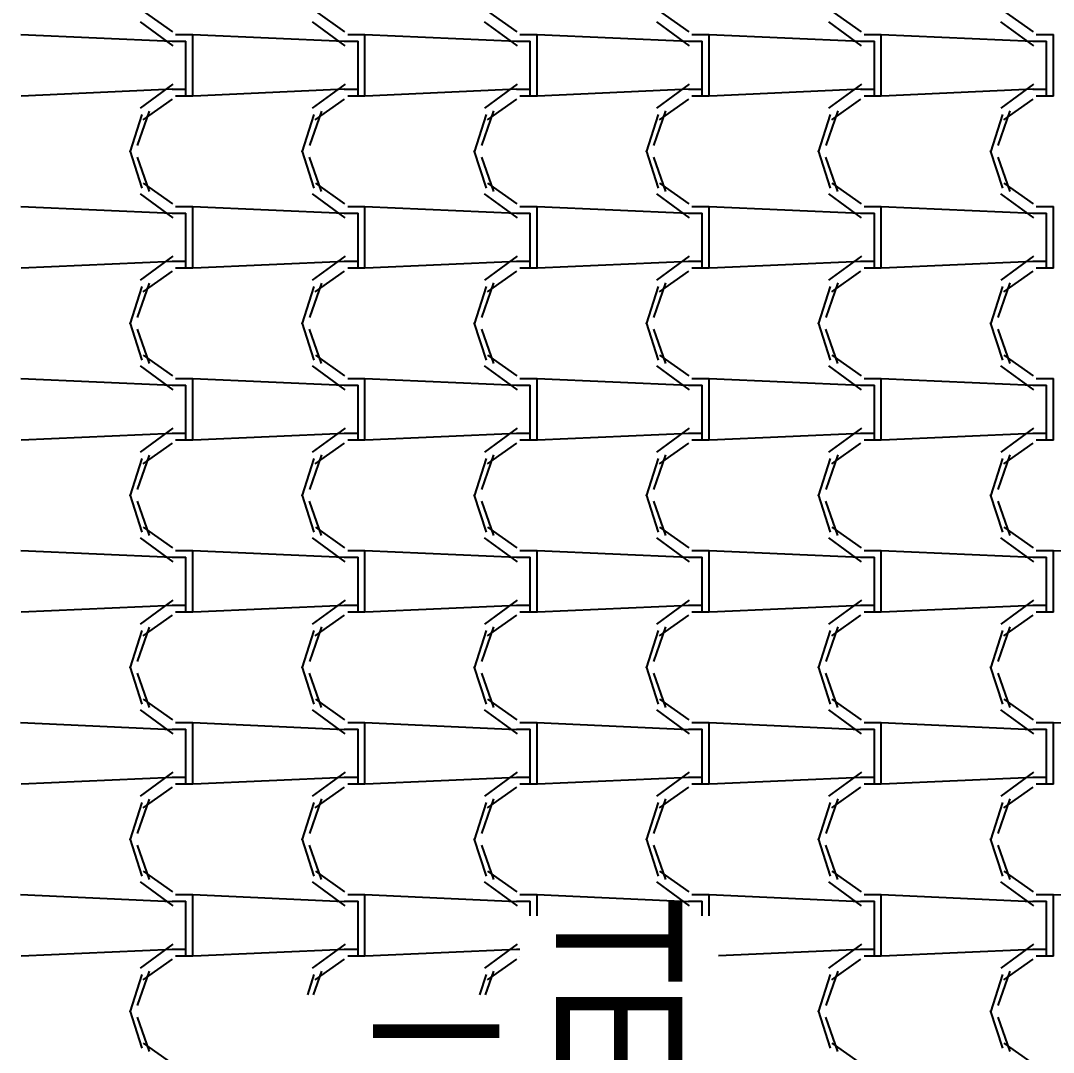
# Model space of a CAD drawing. Header units: millimetres. Extents: x -336 to -33, y -135 to 770.
# Drawn here: x -176.752 to -174.952, y 739.813 to 741.612 of the extents above; entities that cross this region are included whole.
import ezdxf
from ezdxf.enums import TextEntityAlignment as Align

# ---------------------------------------------------------------- set-up
doc = ezdxf.new("R2010")
doc.units = ezdxf.units.MM
doc.header["$LTSCALE"] = 50
doc.header["$MEASUREMENT"] = 0
doc.layers.add('-HIDRO', color=8, linetype='CONTINUOUS')
doc.layers.add('E-txt-g', color=3, linetype='CONTINUOUS')
doc.layers.add('E-Txt-W', color=7, linetype='CONTINUOUS', lineweight=20)
doc.styles.add('F2', font='swissc.ttf')
doc.styles.add('REG60', font='romans.shx', dxfattribs={"width": 0.8, "height": 0.15})
doc.styles.add('REG80', font='romans.shx', dxfattribs={"width": 0.8, "height": 0.2})

# ---------------------------------------------------------------- blocks, each defined once
blk = doc.blocks.new('TXT-AMB75')
at = {"layer": 'E-txt-g', "style": 'REG80', "width": 0.8, "flags": 8}
blk.add_attdef('TXT', text='', height=0.2, dxfattribs=at).set_placement((0.0055, 0.2964), align=Align.CENTER)
at = {"layer": 'E-Txt-W', "style": 'REG60', "width": 0.8, "flags": 8}
blk.add_attdef('TXT', text='', height=0.15, dxfattribs=at).set_placement((0.0055, 0.0271), align=Align.CENTER)

msp = doc.modelspace()

# ---------------------------------------------------------------- linework, layer by layer
at = {"layer": '-HIDRO', "linetype": 'Continuous'}
for p, q in [((-176.538, 741.6291), (-176.487, 741.5931)), ((-176.238, 741.6291), (-176.187, 741.5931)), ((-175.938, 741.6291), (-175.887, 741.5931)), ((-175.638, 741.6291), (-175.587, 741.5931)), ((-175.338, 741.6291), (-175.287, 741.5931)), ((-175.038, 741.6291), (-174.987, 741.5931)), ((-176.5436, 741.6103), (-176.4866, 741.5683)), ((-176.2436, 741.6103), (-176.1866, 741.5683)), ((-175.9436, 741.6103), (-175.8866, 741.5683)), ((-175.6436, 741.6103), (-175.5866, 741.5683)), ((-175.3436, 741.6103), (-175.2866, 741.5683)), ((-175.0436, 741.6103), (-174.9866, 741.5683)), ((-176.4877, 741.5758), (-176.7517, 741.5878)), ((-176.4817, 741.5885), (-176.4517, 741.5885)), ((-176.4517, 741.4925), (-176.4517, 741.5885)), ((-176.1877, 741.5758), (-176.4517, 741.5878)), ((-176.1817, 741.5885), (-176.1517, 741.5885)), ((-176.1517, 741.4925), (-176.1517, 741.5885)), ((-175.8877, 741.5758), (-176.1517, 741.5878)), ((-175.8817, 741.5885), (-175.8517, 741.5885)), ((-175.8517, 741.4925), (-175.8517, 741.5885)), ((-175.5877, 741.5758), (-175.8517, 741.5878)), ((-175.5817, 741.5885), (-175.5517, 741.5885)), ((-175.5517, 741.4925), (-175.5517, 741.5885)), ((-175.2877, 741.5758), (-175.5517, 741.5878)), ((-175.2817, 741.5885), (-175.2517, 741.5885)), ((-175.2517, 741.4925), (-175.2517, 741.5885)), ((-174.9877, 741.5758), (-175.2517, 741.5878)), ((-174.9817, 741.5885), (-174.9517, 741.5885)), ((-174.9517, 741.4925), (-174.9517, 741.5885)), ((-176.4877, 741.5765), (-176.4637, 741.5765)), ((-176.4637, 741.4925), (-176.4637, 741.5765)), ((-176.1877, 741.5765), (-176.1637, 741.5765)), ((-176.1637, 741.4925), (-176.1637, 741.5765)), ((-175.8877, 741.5765), (-175.8637, 741.5765)), ((-175.8637, 741.4925), (-175.8637, 741.5765)), ((-175.5877, 741.5765), (-175.5637, 741.5765)), ((-175.5637, 741.4925), (-175.5637, 741.5765)), ((-175.2877, 741.5765), (-175.2637, 741.5765)), ((-175.2637, 741.4925), (-175.2637, 741.5765)), ((-174.9877, 741.5765), (-174.9637, 741.5765)), ((-174.9637, 741.4925), (-174.9637, 741.5765)), ((-176.4867, 741.4926), (-176.7507, 741.4806)), ((-176.4864, 741.5017), (-176.5434, 741.4597)), ((-176.4637, 741.4925), (-176.4877, 741.4925)), ((-176.4637, 741.4805), (-176.4637, 741.4925)), ((-176.4517, 741.4805), (-176.4517, 741.4925)), ((-176.1867, 741.4926), (-176.4507, 741.4806)), ((-176.1864, 741.5017), (-176.2434, 741.4597)), ((-176.1637, 741.4925), (-176.1877, 741.4925)), ((-176.1637, 741.4805), (-176.1637, 741.4925)), ((-176.1517, 741.4805), (-176.1517, 741.4925)), ((-175.8867, 741.4926), (-176.1507, 741.4806)), ((-175.8864, 741.5017), (-175.9434, 741.4597)), ((-175.8637, 741.4925), (-175.8877, 741.4925)), ((-175.8637, 741.4805), (-175.8637, 741.4925)), ((-175.8517, 741.4805), (-175.8517, 741.4925)), ((-175.5867, 741.4926), (-175.8507, 741.4806)), ((-175.5864, 741.5017), (-175.6434, 741.4597)), ((-175.5637, 741.4925), (-175.5877, 741.4925)), ((-175.5637, 741.4805), (-175.5637, 741.4925)), ((-175.5517, 741.4805), (-175.5517, 741.4925)), ((-175.2867, 741.4926), (-175.5507, 741.4806)), ((-175.2864, 741.5017), (-175.3434, 741.4597)), ((-175.2637, 741.4925), (-175.2877, 741.4925)), ((-175.2637, 741.4805), (-175.2637, 741.4925)), ((-175.2517, 741.4805), (-175.2517, 741.4925)), ((-174.9867, 741.4926), (-175.2507, 741.4806)), ((-174.9864, 741.5017), (-175.0433, 741.4597)), ((-174.9637, 741.4925), (-174.9877, 741.4925)), ((-174.9637, 741.4805), (-174.9637, 741.4925)), ((-174.9517, 741.4805), (-174.9517, 741.4925)), ((-176.4877, 741.4753), (-176.5387, 741.4393)), ((-176.4517, 741.4805), (-176.4817, 741.4805)), ((-176.1877, 741.4753), (-176.2387, 741.4393)), ((-176.1517, 741.4805), (-176.1817, 741.4805)), ((-175.8877, 741.4753), (-175.9387, 741.4393)), ((-175.8517, 741.4805), (-175.8817, 741.4805)), ((-175.5877, 741.4753), (-175.6387, 741.4393)), ((-175.5517, 741.4805), (-175.5817, 741.4805)), ((-175.2877, 741.4753), (-175.3387, 741.4393)), ((-175.2517, 741.4805), (-175.2817, 741.4805)), ((-174.9877, 741.4753), (-175.0387, 741.4393)), ((-174.9517, 741.4805), (-174.9817, 741.4805)), ((-176.5405, 741.4489), (-176.5615, 741.3829)), ((-176.5275, 741.4548), (-176.5485, 741.3948)), ((-176.2405, 741.4489), (-176.2615, 741.3829)), ((-176.2275, 741.4548), (-176.2485, 741.3948)), ((-175.9405, 741.4489), (-175.9615, 741.3829)), ((-175.9275, 741.4549), (-175.9485, 741.3949)), ((-175.6405, 741.4489), (-175.6615, 741.3829)), ((-175.6275, 741.4549), (-175.6485, 741.3949)), ((-175.3405, 741.4489), (-175.3615, 741.3829)), ((-175.3275, 741.4549), (-175.3485, 741.3949)), ((-175.0405, 741.4489), (-175.0615, 741.3829)), ((-175.0275, 741.4549), (-175.0485, 741.3949)), ((-176.5616, 741.3861), (-176.5406, 741.3201)), ((-176.2616, 741.3861), (-176.2406, 741.3201)), ((-175.9616, 741.3861), (-175.9406, 741.3201)), ((-175.6616, 741.3861), (-175.6406, 741.3201)), ((-175.3616, 741.3861), (-175.3406, 741.3201)), ((-175.0616, 741.3861), (-175.0406, 741.3201)), ((-176.5487, 741.3745), (-176.5277, 741.3145)), ((-176.2487, 741.3745), (-176.2277, 741.3145)), ((-175.9487, 741.3745), (-175.9277, 741.3145)), ((-175.6487, 741.3745), (-175.6277, 741.3145)), ((-175.3487, 741.3745), (-175.3277, 741.3145)), ((-175.0487, 741.3745), (-175.0277, 741.3145)), ((-176.538, 741.3291), (-176.487, 741.2931)), ((-176.238, 741.3291), (-176.187, 741.2931)), ((-175.938, 741.3291), (-175.887, 741.2931)), ((-175.638, 741.3291), (-175.587, 741.2931)), ((-175.338, 741.3291), (-175.287, 741.2931)), ((-175.038, 741.3291), (-174.987, 741.2931)), ((-176.5436, 741.3103), (-176.4866, 741.2683)), ((-176.2436, 741.3103), (-176.1866, 741.2683)), ((-175.9436, 741.3103), (-175.8866, 741.2683)), ((-175.6436, 741.3103), (-175.5866, 741.2683)), ((-175.3436, 741.3103), (-175.2866, 741.2683)), ((-175.0436, 741.3103), (-174.9866, 741.2683)), ((-176.4877, 741.2758), (-176.7517, 741.2878)), ((-176.4877, 741.2765), (-176.4637, 741.2765)), ((-176.4817, 741.2885), (-176.4517, 741.2885)), ((-176.4637, 741.1925), (-176.4637, 741.2765)), ((-176.4517, 741.1925), (-176.4517, 741.2885)), ((-176.1877, 741.2758), (-176.4517, 741.2878)), ((-176.1877, 741.2765), (-176.1637, 741.2765)), ((-176.1817, 741.2885), (-176.1517, 741.2885)), ((-176.1637, 741.1925), (-176.1637, 741.2765)), ((-176.1517, 741.1925), (-176.1517, 741.2885)), ((-175.8877, 741.2758), (-176.1517, 741.2878)), ((-175.8877, 741.2765), (-175.8637, 741.2765)), ((-175.8817, 741.2885), (-175.8517, 741.2885)), ((-175.8637, 741.1925), (-175.8637, 741.2765)), ((-175.8517, 741.1925), (-175.8517, 741.2885)), ((-175.5877, 741.2758), (-175.8517, 741.2878)), ((-175.5877, 741.2765), (-175.5637, 741.2765)), ((-175.5817, 741.2885), (-175.5517, 741.2885)), ((-175.5637, 741.1925), (-175.5637, 741.2765)), ((-175.5517, 741.1925), (-175.5517, 741.2885)), ((-175.2877, 741.2758), (-175.5517, 741.2878)), ((-175.2877, 741.2765), (-175.2637, 741.2765)), ((-175.2817, 741.2885), (-175.2517, 741.2885)), ((-175.2637, 741.1925), (-175.2637, 741.2765)), ((-175.2517, 741.1925), (-175.2517, 741.2885)), ((-174.9877, 741.2758), (-175.2517, 741.2878)), ((-174.9877, 741.2765), (-174.9637, 741.2765)), ((-174.9817, 741.2885), (-174.9517, 741.2885)), ((-174.9637, 741.1925), (-174.9637, 741.2765)), ((-174.9517, 741.1925), (-174.9517, 741.2885)), ((-176.4867, 741.1926), (-176.7507, 741.1806)), ((-176.4864, 741.2017), (-176.5434, 741.1597)), ((-176.4637, 741.1925), (-176.4877, 741.1925)), ((-176.4637, 741.1805), (-176.4637, 741.1925)), ((-176.4517, 741.1805), (-176.4517, 741.1925)), ((-176.1867, 741.1926), (-176.4507, 741.1806)), ((-176.1864, 741.2017), (-176.2434, 741.1597)), ((-176.1637, 741.1925), (-176.1877, 741.1925)), ((-176.1637, 741.1805), (-176.1637, 741.1925)), ((-176.1517, 741.1805), (-176.1517, 741.1925)), ((-175.8867, 741.1926), (-176.1507, 741.1806)), ((-175.8864, 741.2017), (-175.9434, 741.1597)), ((-175.8637, 741.1925), (-175.8877, 741.1925)), ((-175.8637, 741.1805), (-175.8637, 741.1925)), ((-175.8517, 741.1805), (-175.8517, 741.1925)), ((-175.5867, 741.1926), (-175.8507, 741.1806)), ((-175.5864, 741.2017), (-175.6434, 741.1597)), ((-175.5637, 741.1925), (-175.5877, 741.1925)), ((-175.5637, 741.1805), (-175.5637, 741.1925)), ((-175.5517, 741.1805), (-175.5517, 741.1925)), ((-175.2867, 741.1926), (-175.5507, 741.1806)), ((-175.2864, 741.2017), (-175.3434, 741.1597)), ((-175.2637, 741.1925), (-175.2877, 741.1925)), ((-175.2637, 741.1805), (-175.2637, 741.1925)), ((-175.2517, 741.1805), (-175.2517, 741.1925)), ((-174.9867, 741.1926), (-175.2507, 741.1806)), ((-174.9864, 741.2017), (-175.0433, 741.1597)), ((-174.9637, 741.1925), (-174.9877, 741.1925)), ((-174.9637, 741.1805), (-174.9637, 741.1925)), ((-174.9517, 741.1805), (-174.9517, 741.1925)), ((-176.4877, 741.1753), (-176.5387, 741.1393)), ((-176.4517, 741.1805), (-176.4817, 741.1805)), ((-176.1877, 741.1753), (-176.2387, 741.1393)), ((-176.1517, 741.1805), (-176.1817, 741.1805)), ((-175.8877, 741.1753), (-175.9387, 741.1393)), ((-175.8517, 741.1805), (-175.8817, 741.1805)), ((-175.5877, 741.1753), (-175.6387, 741.1393)), ((-175.5517, 741.1805), (-175.5817, 741.1805)), ((-175.2877, 741.1753), (-175.3387, 741.1393)), ((-175.2517, 741.1805), (-175.2817, 741.1805)), ((-174.9877, 741.1753), (-175.0387, 741.1393)), ((-174.9517, 741.1805), (-174.9817, 741.1805)), ((-176.5275, 741.1548), (-176.5485, 741.0948)), ((-176.2275, 741.1548), (-176.2485, 741.0948)), ((-175.9275, 741.1549), (-175.9485, 741.0949)), ((-175.6275, 741.1549), (-175.6485, 741.0949)), ((-175.3275, 741.1549), (-175.3485, 741.0949)), ((-175.0275, 741.1549), (-175.0485, 741.0949)), ((-176.5405, 741.1489), (-176.5615, 741.0829)), ((-176.2405, 741.1489), (-176.2615, 741.0829)), ((-175.9405, 741.1489), (-175.9615, 741.0829)), ((-175.6405, 741.1489), (-175.6615, 741.0829)), ((-175.3405, 741.1489), (-175.3615, 741.0829)), ((-175.0405, 741.1489), (-175.0615, 741.0829)), ((-176.5616, 741.0861), (-176.5406, 741.0201)), ((-176.2616, 741.0861), (-176.2406, 741.0201)), ((-175.9616, 741.0861), (-175.9406, 741.0201)), ((-175.6616, 741.0861), (-175.6406, 741.0201)), ((-175.3616, 741.0861), (-175.3406, 741.0201)), ((-175.0616, 741.0861), (-175.0406, 741.0201)), ((-176.5487, 741.0745), (-176.5277, 741.0145)), ((-176.2487, 741.0745), (-176.2277, 741.0145)), ((-175.9487, 741.0745), (-175.9277, 741.0145)), ((-175.6487, 741.0745), (-175.6277, 741.0145)), ((-175.3487, 741.0745), (-175.3277, 741.0145)), ((-175.0487, 741.0745), (-175.0277, 741.0145)), ((-176.538, 741.0291), (-176.487, 740.9931)), ((-176.238, 741.0291), (-176.187, 740.9931)), ((-175.938, 741.0291), (-175.887, 740.9931)), ((-175.638, 741.0291), (-175.587, 740.9931)), ((-175.338, 741.0291), (-175.287, 740.9931)), ((-175.038, 741.0291), (-174.987, 740.9931)), ((-176.5436, 741.0103), (-176.4866, 740.9683)), ((-176.2436, 741.0103), (-176.1866, 740.9683)), ((-175.9436, 741.0103), (-175.8866, 740.9683)), ((-175.6436, 741.0103), (-175.5866, 740.9683)), ((-175.3436, 741.0103), (-175.2866, 740.9683)), ((-175.0436, 741.0103), (-174.9866, 740.9683)), ((-176.4817, 740.9885), (-176.4517, 740.9885)), ((-176.4517, 740.8925), (-176.4517, 740.9885)), ((-176.1817, 740.9885), (-176.1517, 740.9885)), ((-176.1517, 740.8925), (-176.1517, 740.9885)), ((-175.8817, 740.9885), (-175.8517, 740.9885)), ((-175.8517, 740.8925), (-175.8517, 740.9885)), ((-175.5817, 740.9885), (-175.5517, 740.9885)), ((-175.5517, 740.8925), (-175.5517, 740.9885)), ((-175.2817, 740.9885), (-175.2517, 740.9885)), ((-175.2517, 740.8925), (-175.2517, 740.9885)), ((-174.9817, 740.9885), (-174.9517, 740.9885)), ((-174.9517, 740.8925), (-174.9517, 740.9885)), ((-176.4877, 740.9758), (-176.7517, 740.9878)), ((-176.4877, 740.9765), (-176.4637, 740.9765)), ((-176.4637, 740.8925), (-176.4637, 740.9765)), ((-176.1877, 740.9758), (-176.4517, 740.9878)), ((-176.1877, 740.9765), (-176.1637, 740.9765)), ((-176.1637, 740.8925), (-176.1637, 740.9765)), ((-175.8877, 740.9758), (-176.1517, 740.9878)), ((-175.8877, 740.9765), (-175.8637, 740.9765)), ((-175.8637, 740.8925), (-175.8637, 740.9765)), ((-175.5877, 740.9758), (-175.8517, 740.9878)), ((-175.5877, 740.9765), (-175.5637, 740.9765)), ((-175.5637, 740.8925), (-175.5637, 740.9765)), ((-175.2877, 740.9758), (-175.5517, 740.9878)), ((-175.2877, 740.9765), (-175.2637, 740.9765)), ((-175.2637, 740.8925), (-175.2637, 740.9765)), ((-174.9877, 740.9758), (-175.2517, 740.9878)), ((-174.9877, 740.9765), (-174.9637, 740.9765)), ((-174.9637, 740.8925), (-174.9637, 740.9765)), ((-176.4864, 740.9017), (-176.5434, 740.8597)), ((-176.1864, 740.9017), (-176.2434, 740.8597)), ((-175.8864, 740.9017), (-175.9434, 740.8597)), ((-175.5864, 740.9017), (-175.6434, 740.8597)), ((-175.2864, 740.9017), (-175.3434, 740.8597)), ((-174.9864, 740.9017), (-175.0433, 740.8597)), ((-176.4867, 740.8926), (-176.7507, 740.8806)), ((-176.4637, 740.8925), (-176.4877, 740.8925)), ((-176.4517, 740.8805), (-176.4817, 740.8805)), ((-176.4637, 740.8805), (-176.4637, 740.8925)), ((-176.4517, 740.8805), (-176.4517, 740.8925)), ((-176.1867, 740.8926), (-176.4507, 740.8806)), ((-176.1637, 740.8925), (-176.1877, 740.8925)), ((-176.1517, 740.8805), (-176.1817, 740.8805)), ((-176.1637, 740.8805), (-176.1637, 740.8925)), ((-176.1517, 740.8805), (-176.1517, 740.8925)), ((-175.8867, 740.8926), (-176.1507, 740.8806)), ((-175.8637, 740.8925), (-175.8877, 740.8925)), ((-175.8517, 740.8805), (-175.8817, 740.8805)), ((-175.8637, 740.8805), (-175.8637, 740.8925)), ((-175.8517, 740.8805), (-175.8517, 740.8925)), ((-175.5867, 740.8926), (-175.8507, 740.8806)), ((-175.5637, 740.8925), (-175.5877, 740.8925)), ((-175.5517, 740.8805), (-175.5817, 740.8805)), ((-175.5637, 740.8805), (-175.5637, 740.8925)), ((-175.5517, 740.8805), (-175.5517, 740.8925)), ((-175.2867, 740.8926), (-175.5507, 740.8806)), ((-175.2637, 740.8925), (-175.2877, 740.8925)), ((-175.2517, 740.8805), (-175.2817, 740.8805)), ((-175.2637, 740.8805), (-175.2637, 740.8925)), ((-175.2517, 740.8805), (-175.2517, 740.8925)), ((-174.9867, 740.8926), (-175.2507, 740.8806)), ((-174.9637, 740.8925), (-174.9877, 740.8925)), ((-174.9517, 740.8805), (-174.9817, 740.8805)), ((-174.9637, 740.8805), (-174.9637, 740.8925)), ((-174.9517, 740.8805), (-174.9517, 740.8925)), ((-176.4877, 740.8753), (-176.5387, 740.8393)), ((-176.1877, 740.8753), (-176.2387, 740.8393)), ((-175.8877, 740.8753), (-175.9387, 740.8393)), ((-175.5877, 740.8753), (-175.6387, 740.8393)), ((-175.2877, 740.8753), (-175.3387, 740.8393)), ((-174.9877, 740.8753), (-175.0387, 740.8393)), ((-176.5405, 740.8489), (-176.5615, 740.7829)), ((-176.5275, 740.8548), (-176.5485, 740.7948)), ((-176.2405, 740.8489), (-176.2615, 740.7829)), ((-176.2275, 740.8549), (-176.2485, 740.7949)), ((-175.9405, 740.8489), (-175.9615, 740.7829)), ((-175.9275, 740.8549), (-175.9485, 740.7949)), ((-175.6405, 740.8489), (-175.6615, 740.7829)), ((-175.6275, 740.8549), (-175.6485, 740.7949)), ((-175.3405, 740.8489), (-175.3615, 740.7829)), ((-175.3275, 740.8549), (-175.3485, 740.7949)), ((-175.0405, 740.8489), (-175.0615, 740.7829)), ((-175.0275, 740.8549), (-175.0485, 740.7949)), ((-176.5616, 740.7861), (-176.5406, 740.7201)), ((-176.5487, 740.7745), (-176.5277, 740.7145)), ((-176.2616, 740.7861), (-176.2406, 740.7201)), ((-176.2487, 740.7745), (-176.2277, 740.7145)), ((-175.9616, 740.7861), (-175.9406, 740.7201)), ((-175.9487, 740.7745), (-175.9277, 740.7145)), ((-175.6616, 740.7861), (-175.6406, 740.7201)), ((-175.6487, 740.7745), (-175.6277, 740.7145)), ((-175.3616, 740.7861), (-175.3406, 740.7201)), ((-175.3487, 740.7745), (-175.3277, 740.7145)), ((-175.0616, 740.7861), (-175.0406, 740.7201)), ((-175.0487, 740.7745), (-175.0277, 740.7145)), ((-176.538, 740.7291), (-176.487, 740.6931)), ((-176.238, 740.7291), (-176.187, 740.6931)), ((-175.938, 740.7291), (-175.887, 740.6931)), ((-175.638, 740.7291), (-175.587, 740.6931)), ((-175.338, 740.7291), (-175.287, 740.6931)), ((-175.038, 740.7291), (-174.987, 740.6931)), ((-176.5436, 740.7103), (-176.4866, 740.6683)), ((-176.2436, 740.7103), (-176.1866, 740.6683)), ((-175.9436, 740.7103), (-175.8866, 740.6683)), ((-175.6436, 740.7103), (-175.5866, 740.6683)), ((-175.3436, 740.7103), (-175.2866, 740.6683)), ((-175.0436, 740.7103), (-174.9866, 740.6683)), ((-176.4877, 740.6758), (-176.7517, 740.6878)), ((-176.4817, 740.6885), (-176.4517, 740.6885)), ((-176.4517, 740.5925), (-176.4517, 740.6885)), ((-176.1877, 740.6758), (-176.4517, 740.6878)), ((-176.1817, 740.6885), (-176.1517, 740.6885)), ((-176.1517, 740.5925), (-176.1517, 740.6885)), ((-175.8877, 740.6758), (-176.1517, 740.6878)), ((-175.8817, 740.6885), (-175.8517, 740.6885)), ((-175.8517, 740.5925), (-175.8517, 740.6885)), ((-175.5877, 740.6758), (-175.8517, 740.6878)), ((-175.5817, 740.6885), (-175.5517, 740.6885)), ((-175.5517, 740.5925), (-175.5517, 740.6885)), ((-175.2877, 740.6758), (-175.5517, 740.6878)), ((-175.2817, 740.6885), (-175.2517, 740.6885)), ((-175.2517, 740.5925), (-175.2517, 740.6885)), ((-174.9877, 740.6758), (-175.2517, 740.6878)), ((-174.9817, 740.6885), (-174.9517, 740.6885)), ((-174.9517, 740.5925), (-174.9517, 740.6885)), ((-174.6877, 740.6758), (-174.9517, 740.6878)), ((-176.4877, 740.6765), (-176.4637, 740.6765)), ((-176.4637, 740.5925), (-176.4637, 740.6765)), ((-176.1877, 740.6765), (-176.1637, 740.6765)), ((-176.1637, 740.5925), (-176.1637, 740.6765)), ((-175.8877, 740.6765), (-175.8637, 740.6765)), ((-175.8637, 740.5925), (-175.8637, 740.6765)), ((-175.5877, 740.6765), (-175.5637, 740.6765)), ((-175.5637, 740.5925), (-175.5637, 740.6765)), ((-175.2877, 740.6765), (-175.2637, 740.6765)), ((-175.2637, 740.5925), (-175.2637, 740.6765)), ((-174.9877, 740.6765), (-174.9637, 740.6765)), ((-174.9637, 740.5925), (-174.9637, 740.6765)), ((-176.4867, 740.5926), (-176.7507, 740.5806)), ((-176.4864, 740.6017), (-176.5434, 740.5597)), ((-176.4637, 740.5925), (-176.4877, 740.5925)), ((-176.4637, 740.5805), (-176.4637, 740.5925)), ((-176.4517, 740.5805), (-176.4517, 740.5925)), ((-176.1867, 740.5926), (-176.4507, 740.5806)), ((-176.1864, 740.6017), (-176.2434, 740.5597)), ((-176.1637, 740.5925), (-176.1877, 740.5925)), ((-176.1637, 740.5805), (-176.1637, 740.5925)), ((-176.1517, 740.5805), (-176.1517, 740.5925)), ((-175.8867, 740.5926), (-176.1507, 740.5806)), ((-175.8864, 740.6017), (-175.9434, 740.5597)), ((-175.8637, 740.5925), (-175.8877, 740.5925)), ((-175.8637, 740.5805), (-175.8637, 740.5925)), ((-175.8517, 740.5805), (-175.8517, 740.5925)), ((-175.5867, 740.5926), (-175.8507, 740.5806)), ((-175.5864, 740.6017), (-175.6434, 740.5597)), ((-175.5637, 740.5925), (-175.5877, 740.5925)), ((-175.5637, 740.5805), (-175.5637, 740.5925)), ((-175.5517, 740.5805), (-175.5517, 740.5925)), ((-175.2867, 740.5926), (-175.5507, 740.5806)), ((-175.2864, 740.6017), (-175.3434, 740.5597)), ((-175.2637, 740.5925), (-175.2877, 740.5925)), ((-175.2637, 740.5805), (-175.2637, 740.5925)), ((-175.2517, 740.5805), (-175.2517, 740.5925)), ((-174.9867, 740.5926), (-175.2507, 740.5806)), ((-174.9864, 740.6017), (-175.0433, 740.5597)), ((-174.9637, 740.5925), (-174.9877, 740.5925)), ((-174.9637, 740.5805), (-174.9637, 740.5925)), ((-174.9517, 740.5805), (-174.9517, 740.5925)), ((-176.4877, 740.5753), (-176.5387, 740.5393)), ((-176.4517, 740.5805), (-176.4817, 740.5805)), ((-176.1877, 740.5753), (-176.2387, 740.5393)), ((-176.1517, 740.5805), (-176.1817, 740.5805)), ((-175.8877, 740.5753), (-175.9387, 740.5393)), ((-175.8517, 740.5805), (-175.8817, 740.5805)), ((-175.5877, 740.5753), (-175.6387, 740.5393)), ((-175.5517, 740.5805), (-175.5817, 740.5805)), ((-175.2877, 740.5753), (-175.3387, 740.5393)), ((-175.2517, 740.5805), (-175.2817, 740.5805)), ((-174.9877, 740.5753), (-175.0387, 740.5393)), ((-174.9517, 740.5805), (-174.9817, 740.5805)), ((-176.5405, 740.5489), (-176.5615, 740.4829)), ((-176.5275, 740.5548), (-176.5485, 740.4948)), ((-176.2405, 740.5489), (-176.2615, 740.4829)), ((-176.2275, 740.5549), (-176.2485, 740.4949)), ((-175.9405, 740.5489), (-175.9615, 740.4829)), ((-175.9275, 740.5549), (-175.9485, 740.4949)), ((-175.6405, 740.5489), (-175.6615, 740.4829)), ((-175.6275, 740.5549), (-175.6485, 740.4949)), ((-175.3405, 740.5489), (-175.3615, 740.4829)), ((-175.3275, 740.5549), (-175.3485, 740.4949)), ((-175.0405, 740.5489), (-175.0615, 740.4829)), ((-175.0275, 740.5549), (-175.0485, 740.4949)), ((-176.5616, 740.4861), (-176.5406, 740.4201)), ((-176.2616, 740.4861), (-176.2406, 740.4201)), ((-175.9616, 740.4861), (-175.9406, 740.4201)), ((-175.6616, 740.4861), (-175.6406, 740.4201)), ((-175.3616, 740.4861), (-175.3406, 740.4201)), ((-175.0616, 740.4861), (-175.0406, 740.4201)), ((-176.5487, 740.4745), (-176.5277, 740.4145)), ((-176.2487, 740.4745), (-176.2277, 740.4145)), ((-175.9487, 740.4745), (-175.9277, 740.4145)), ((-175.6487, 740.4745), (-175.6277, 740.4145)), ((-175.3487, 740.4745), (-175.3277, 740.4145)), ((-175.0487, 740.4745), (-175.0277, 740.4145)), ((-176.538, 740.4291), (-176.487, 740.3931)), ((-176.238, 740.4291), (-176.187, 740.3931)), ((-175.938, 740.4291), (-175.887, 740.3931)), ((-175.638, 740.4291), (-175.587, 740.3931)), ((-175.338, 740.4291), (-175.287, 740.3931)), ((-175.038, 740.4291), (-174.987, 740.3931)), ((-176.5436, 740.4103), (-176.4866, 740.3683)), ((-176.2436, 740.4103), (-176.1866, 740.3683)), ((-175.9436, 740.4103), (-175.8866, 740.3683)), ((-175.6436, 740.4103), (-175.5866, 740.3683)), ((-175.3436, 740.4103), (-175.2866, 740.3683)), ((-175.0436, 740.4103), (-174.9866, 740.3683)), ((-176.4878, 740.3758), (-176.7518, 740.3878)), ((-176.4877, 740.3765), (-176.4637, 740.3765)), ((-176.4817, 740.3885), (-176.4517, 740.3885)), ((-176.4637, 740.2925), (-176.4637, 740.3765)), ((-176.1878, 740.3758), (-176.4518, 740.3878)), ((-176.4517, 740.2925), (-176.4517, 740.3885)), ((-176.1877, 740.3765), (-176.1637, 740.3765)), ((-176.1817, 740.3885), (-176.1517, 740.3885)), ((-176.1637, 740.2925), (-176.1637, 740.3765)), ((-175.8878, 740.3758), (-176.1518, 740.3878)), ((-176.1517, 740.2925), (-176.1517, 740.3885)), ((-175.8877, 740.3765), (-175.8637, 740.3765)), ((-175.8817, 740.3885), (-175.8517, 740.3885)), ((-175.8637, 740.2925), (-175.8637, 740.3765)), ((-175.5878, 740.3758), (-175.8518, 740.3878)), ((-175.8517, 740.2925), (-175.8517, 740.3885)), ((-175.5877, 740.3765), (-175.5637, 740.3765)), ((-175.5817, 740.3885), (-175.5517, 740.3885)), ((-175.5637, 740.2925), (-175.5637, 740.3765)), ((-175.2878, 740.3758), (-175.5518, 740.3878)), ((-175.5517, 740.2925), (-175.5517, 740.3885)), ((-175.2877, 740.3765), (-175.2637, 740.3765)), ((-175.2817, 740.3885), (-175.2517, 740.3885)), ((-175.2637, 740.2925), (-175.2637, 740.3765)), ((-174.9878, 740.3758), (-175.2518, 740.3878)), ((-175.2517, 740.2925), (-175.2517, 740.3885)), ((-174.9877, 740.3765), (-174.9637, 740.3765)), ((-174.9817, 740.3885), (-174.9517, 740.3885)), ((-174.9637, 740.2925), (-174.9637, 740.3765)), ((-174.6878, 740.3758), (-174.9518, 740.3878)), ((-174.9517, 740.2925), (-174.9517, 740.3885)), ((-176.4867, 740.2926), (-176.7507, 740.2806)), ((-176.4864, 740.3017), (-176.5434, 740.2597)), ((-176.4637, 740.2925), (-176.4877, 740.2925)), ((-176.4637, 740.2805), (-176.4637, 740.2925)), ((-176.4517, 740.2805), (-176.4517, 740.2925)), ((-176.1867, 740.2926), (-176.4507, 740.2806)), ((-176.1864, 740.3017), (-176.2434, 740.2597)), ((-176.1637, 740.2925), (-176.1877, 740.2925)), ((-176.1637, 740.2805), (-176.1637, 740.2925)), ((-176.1517, 740.2805), (-176.1517, 740.2925)), ((-175.8867, 740.2926), (-176.1507, 740.2806)), ((-175.8864, 740.3017), (-175.9434, 740.2597)), ((-175.8637, 740.2925), (-175.8877, 740.2925)), ((-175.8637, 740.2805), (-175.8637, 740.2925)), ((-175.8517, 740.2805), (-175.8517, 740.2925)), ((-175.5867, 740.2926), (-175.8507, 740.2806)), ((-175.5864, 740.3017), (-175.6434, 740.2597)), ((-175.5637, 740.2925), (-175.5877, 740.2925)), ((-175.5637, 740.2805), (-175.5637, 740.2925)), ((-175.5517, 740.2805), (-175.5517, 740.2925)), ((-175.2867, 740.2926), (-175.5507, 740.2806)), ((-175.2864, 740.3017), (-175.3434, 740.2597)), ((-175.2637, 740.2925), (-175.2877, 740.2925)), ((-175.2637, 740.2805), (-175.2637, 740.2925)), ((-175.2517, 740.2805), (-175.2517, 740.2925)), ((-174.9867, 740.2926), (-175.2507, 740.2806)), ((-174.9864, 740.3017), (-175.0433, 740.2597)), ((-174.9637, 740.2925), (-174.9877, 740.2925)), ((-174.9637, 740.2805), (-174.9637, 740.2925)), ((-174.9517, 740.2805), (-174.9517, 740.2925)), ((-176.4877, 740.2753), (-176.5387, 740.2393)), ((-176.4517, 740.2805), (-176.4817, 740.2805)), ((-176.1877, 740.2753), (-176.2387, 740.2393)), ((-176.1517, 740.2805), (-176.1817, 740.2805)), ((-175.8877, 740.2753), (-175.9387, 740.2393)), ((-175.8517, 740.2805), (-175.8817, 740.2805)), ((-175.5877, 740.2753), (-175.6387, 740.2393)), ((-175.5517, 740.2805), (-175.5817, 740.2805)), ((-175.2877, 740.2753), (-175.3387, 740.2393)), ((-175.2517, 740.2805), (-175.2817, 740.2805)), ((-174.9877, 740.2753), (-175.0387, 740.2393)), ((-174.9517, 740.2805), (-174.9817, 740.2805)), ((-176.5275, 740.2548), (-176.5485, 740.1948)), ((-176.2275, 740.2549), (-176.2485, 740.1949)), ((-175.9275, 740.2549), (-175.9485, 740.1949)), ((-175.6275, 740.2549), (-175.6485, 740.1949)), ((-175.3275, 740.2549), (-175.3485, 740.1949)), ((-175.0275, 740.2549), (-175.0485, 740.1949)), ((-176.5405, 740.2489), (-176.5615, 740.1829)), ((-176.2405, 740.2489), (-176.2615, 740.1829)), ((-175.9405, 740.2489), (-175.9615, 740.1829)), ((-175.6405, 740.2489), (-175.6615, 740.1829)), ((-175.3405, 740.2489), (-175.3615, 740.1829)), ((-175.0405, 740.2489), (-175.0615, 740.1829)), ((-176.5616, 740.1861), (-176.5406, 740.1201)), ((-176.2616, 740.1861), (-176.2406, 740.1201)), ((-175.9616, 740.1861), (-175.9406, 740.1201)), ((-175.6616, 740.1861), (-175.6406, 740.1201)), ((-175.3616, 740.1861), (-175.3406, 740.1201)), ((-175.0616, 740.1861), (-175.0406, 740.1201)), ((-176.5487, 740.1745), (-176.5277, 740.1145)), ((-176.2487, 740.1745), (-176.2277, 740.1145)), ((-175.9487, 740.1745), (-175.9277, 740.1145)), ((-175.6487, 740.1745), (-175.6277, 740.1145)), ((-175.3487, 740.1745), (-175.3277, 740.1145)), ((-175.0487, 740.1745), (-175.0277, 740.1145)), ((-176.538, 740.1291), (-176.487, 740.0931)), ((-176.238, 740.1291), (-176.187, 740.0931)), ((-175.938, 740.1291), (-175.887, 740.0931)), ((-175.638, 740.1291), (-175.587, 740.0931)), ((-175.338, 740.1291), (-175.287, 740.0931)), ((-175.038, 740.1291), (-174.987, 740.0931)), ((-176.5436, 740.1103), (-176.4866, 740.0683)), ((-176.2436, 740.1103), (-176.1866, 740.0683)), ((-175.9436, 740.1103), (-175.8866, 740.0683)), ((-175.6436, 740.1103), (-175.5866, 740.0683)), ((-175.3436, 740.1103), (-175.2866, 740.0683)), ((-175.0436, 740.1103), (-174.9866, 740.0683)), ((-176.4817, 740.0885), (-176.4517, 740.0885)), ((-176.4517, 739.9925), (-176.4517, 740.0885)), ((-176.1817, 740.0885), (-176.1517, 740.0885)), ((-176.1517, 739.9925), (-176.1517, 740.0885)), ((-175.8817, 740.0885), (-175.8517, 740.0885)), ((-175.8517, 740.0512), (-175.8517, 740.0885)), ((-175.5817, 740.0885), (-175.5517, 740.0885)), ((-175.5517, 740.0512), (-175.5517, 740.0885)), ((-175.2817, 740.0885), (-175.2517, 740.0885)), ((-175.2517, 739.9925), (-175.2517, 740.0885)), ((-174.9817, 740.0885), (-174.9517, 740.0885)), ((-174.9517, 739.9925), (-174.9517, 740.0885)), ((-176.4878, 740.0758), (-176.7518, 740.0878)), ((-176.4877, 740.0765), (-176.4637, 740.0765)), ((-176.4637, 739.9925), (-176.4637, 740.0765)), ((-176.1878, 740.0758), (-176.4518, 740.0878)), ((-176.1877, 740.0765), (-176.1637, 740.0765)), ((-176.1637, 739.9925), (-176.1637, 740.0765)), ((-175.8878, 740.0758), (-176.1518, 740.0878)), ((-175.8877, 740.0765), (-175.8637, 740.0765)), ((-175.8637, 740.0512), (-175.8637, 740.0765)), ((-175.5878, 740.0758), (-175.8518, 740.0878)), ((-175.5877, 740.0765), (-175.5637, 740.0765)), ((-175.5637, 740.0512), (-175.5637, 740.0765)), ((-175.2878, 740.0758), (-175.5518, 740.0878)), ((-175.2877, 740.0765), (-175.2637, 740.0765)), ((-175.2637, 739.9925), (-175.2637, 740.0765)), ((-174.9878, 740.0758), (-175.2518, 740.0878)), ((-174.9877, 740.0765), (-174.9637, 740.0765)), ((-174.9637, 739.9925), (-174.9637, 740.0765)), ((-174.6878, 740.0758), (-174.9518, 740.0878)), ((-176.4864, 740.0017), (-176.5434, 739.9597)), ((-176.1864, 740.0017), (-176.2434, 739.9597)), ((-175.8864, 740.0017), (-175.9434, 739.9597)), ((-175.2864, 740.0017), (-175.3434, 739.9597)), ((-174.9864, 740.0017), (-175.0433, 739.9597)), ((-176.4867, 739.9926), (-176.7507, 739.9806)), ((-176.4637, 739.9925), (-176.4877, 739.9925)), ((-176.4517, 739.9805), (-176.4817, 739.9805)), ((-176.4637, 739.9805), (-176.4637, 739.9925)), ((-176.4517, 739.9805), (-176.4517, 739.9925)), ((-176.1867, 739.9926), (-176.4507, 739.9806)), ((-176.1637, 739.9925), (-176.1877, 739.9925)), ((-176.1517, 739.9805), (-176.1817, 739.9805)), ((-176.1637, 739.9805), (-176.1637, 739.9925)), ((-176.1517, 739.9805), (-176.1517, 739.9925)), ((-175.8867, 739.9926), (-176.1507, 739.9806)), ((-175.8815, 739.9925), (-175.8877, 739.9925)), ((-175.8815, 739.9805), (-175.8817, 739.9805)), ((-175.2867, 739.9926), (-175.5356, 739.9812)), ((-175.2637, 739.9925), (-175.2877, 739.9925)), ((-175.2517, 739.9805), (-175.2817, 739.9805)), ((-175.2637, 739.9805), (-175.2637, 739.9925)), ((-175.2517, 739.9805), (-175.2517, 739.9925)), ((-174.9867, 739.9926), (-175.2507, 739.9806)), ((-174.9637, 739.9925), (-174.9877, 739.9925)), ((-174.9517, 739.9805), (-174.9817, 739.9805)), ((-174.9637, 739.9805), (-174.9637, 739.9925)), ((-174.9517, 739.9805), (-174.9517, 739.9925)), ((-176.4877, 739.9753), (-176.5387, 739.9393)), ((-176.1877, 739.9753), (-176.2387, 739.9393)), ((-175.8877, 739.9753), (-175.9387, 739.9393)), ((-175.2877, 739.9753), (-175.3387, 739.9393)), ((-174.9877, 739.9753), (-175.0387, 739.9393)), ((-176.5405, 739.9489), (-176.5615, 739.8829)), ((-176.5275, 739.9549), (-176.5485, 739.8949)), ((-176.2405, 739.9489), (-176.2518, 739.9134)), ((-176.2275, 739.9549), (-176.242, 739.9134)), ((-175.9405, 739.9489), (-175.9518, 739.9134)), ((-175.9275, 739.9549), (-175.942, 739.9134)), ((-175.3405, 739.9489), (-175.3615, 739.8829)), ((-175.3275, 739.9549), (-175.3485, 739.8949)), ((-175.0405, 739.9489), (-175.0615, 739.8829)), ((-175.0275, 739.9549), (-175.0485, 739.8949)), ((-176.5616, 739.8861), (-176.5406, 739.8201)), ((-176.5487, 739.8745), (-176.5277, 739.8145)), ((-175.3616, 739.8861), (-175.3406, 739.8201)), ((-175.3487, 739.8745), (-175.3277, 739.8145)), ((-175.0616, 739.8861), (-175.0406, 739.8201)), ((-175.0487, 739.8745), (-175.0277, 739.8145)), ((-176.538, 739.8291), (-176.487, 739.7931)), ((-175.338, 739.8291), (-175.287, 739.7931)), ((-175.038, 739.8291), (-174.987, 739.7931))]:
    msp.add_line(p, q, dxfattribs=at)

# ---------------------------------------------------------------- block references
at = {"layer": '-HIDRO'}
ref = msp.add_blockref('TXT-AMB75', (-176.2508, 738.8121), dxfattribs=dict(at, xscale=-1.458, yscale=1.458, zscale=1.458, rotation=270))
ref.add_attrib('TXT', 'TELHADO COLONIAL', dxfattribs={"layer": 'E-txt-g', "color": 2, "height": 0.22, "rotation": 270, "style": 'F2'}).set_placement((-175.8186, 738.8169), align=Align.CENTER)
ref.add_attrib('TXT', 'INCLINAÇÃO 25%', dxfattribs={"layer": 'E-Txt-W', "height": 0.22, "rotation": 270, "style": 'F2'}).set_placement((-176.1375, 738.8277), align=Align.CENTER)

doc.saveas('drawing.dxf')
